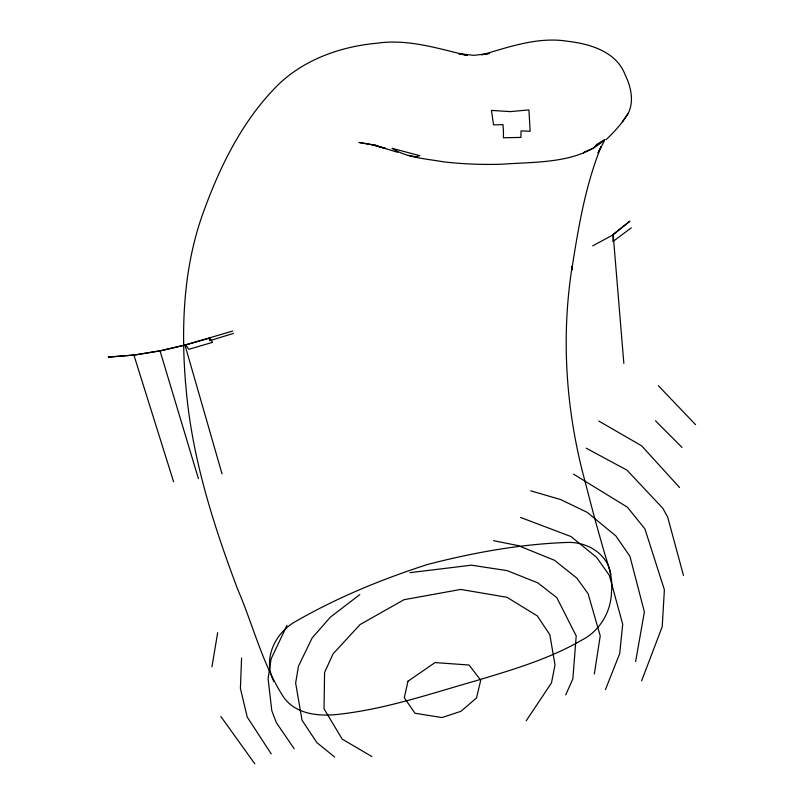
<?xml version="1.0" encoding="UTF-8"?>
<svg xmlns="http://www.w3.org/2000/svg" width="804" height="804" viewBox="0 0 804 804"><rect width="100%" height="100%" fill="white"/><g stroke="black" fill="none" stroke-linecap="round" stroke-linejoin="round"><path stroke-width="1.21" d="M592.689 245.883L613.13 234.848L629.864 221.15L613.15 234.326L612.939 241.542L631.311 227.813M241.572 658.064L240.406 688.355L247.21 717.067L271.229 753.901M594.337 673.983L600.236 635.853L588.086 593.654L576.729 578.016L554.388 560.227L518.389 545.665L493.596 540.67M211.944 666.817L217.663 632.668M635.622 661.541L644.376 611.914L629.934 556.298L615.834 535.896L587.221 512.349L560.599 499.545L530.72 490.832M606.146 139.635C614.608 131.695 622.296 122.972 628.386 113.062C634.296 100.651 630.808 86.42 625.07 74.641C616.266 51.567 590.126 43.939 567.855 41.295C538.127 36.471 509.605 46.863 481.526 54.943M641.622 680.817L662.225 626.698L664.385 589.784L644.939 528.942L627.442 507.223L573.543 474.129M605.442 689.621L619.713 653.592L622.708 624.256L609.331 575.342L596.558 557.303L571.011 536.549L520.52 517.424M565.725 694.867L572.85 678.908L576.207 635.934L556.83 597.684L537.765 582.85L507.163 570.629L471.456 565.182L409.96 572.659M286.988 625.331L271.119 658.878L268.084 678.636L271.792 710.615L276.234 722.454L294.174 748.745M604.337 140.851L597.995 152.981L601.101 146.67C585.081 186.156 578.257 228.537 571.644 270.405L572.207 266.124C560.609 339.017 566.167 413.658 585.915 484.651C591.704 507.676 597.975 530.58 604.608 553.373C608.266 565.745 613.15 578.217 611.522 591.362C611.161 611.683 600.085 630.658 581.855 640.074C549.021 659.129 512.299 669.832 476.169 680.717C431.869 693.289 387.91 708.384 341.991 713.902C320.987 716.756 295.199 715.47 282.606 695.621C262.034 662.968 252.848 624.316 237.572 589.041C212.99 523.655 191.523 456.27 185.905 386.252L185.543 382.935C181.121 327.58 183.372 270.647 201.452 217.683C218.045 170.468 240.255 123.705 275.491 87.465C301.791 60.33 339.549 46.642 376.644 43.245C407.658 38.672 437.728 48.441 467.526 55.486L458.551 53.617L474.018 55.345L489.264 53.456L484.842 54.31M526.188 720.826L551.474 682.908L555.011 664.988L549.846 634.778L537.343 615.934L506.922 597.271L460.722 589.432L404.01 599.704L360.122 624.517L333.027 653.923L324.575 672.516L324.042 708.816L342.182 739.117L371.88 756.554M622.477 121.806L628.386 113.062M583.523 153.031L584.337 152.026L593.704 148.077L596.548 144.529L604.93 139.544C578.317 163.895 536.228 161.664 502.349 164.197C482.701 164.83 463.014 164.086 443.476 161.845C426.17 158.689 407.186 158.026 392.02 148.288L419.748 155.695L416.01 156.8L408.261 155.393M359.79 594.598L330.354 617.181L312.133 637.974L298.445 666.235L295.641 683.048L302.023 720.203L316.927 742.655L334.625 757.026M185.593 344.906L188.85 349.308L212.578 342.343L209.663 338.072L185.593 344.906L160.73 350.725L134.67 354.986L108.419 357.087L134.67 354.986L160.73 350.725L185.593 344.906L232.858 331.007M233.472 333.409L209.764 340.675L209.11 338.293M376.031 145.323L358.916 142.439L372.533 144.871L385.649 148.489L372.835 144.68L397.739 152.338M586.206 448.2L626.959 470.139L662.878 508.349L667.662 517.022L683.47 575.423M598.779 421.045L641.582 445.778L679.561 487.505M655.511 420.814L681.993 447.406M658.315 385.659L695.581 424.693M220.819 716.464L254.818 763.8M273.873 681.501C262.295 659.32 275.008 632.718 295.812 621.361C337.368 597.452 382.131 579.081 427.738 564.428C473.325 552.619 520.188 544.107 567.312 542.449C587.101 541.574 607.864 553.926 610.829 574.599M133.866 354.976L173.594 481.757M160.016 350.815L198.407 478.631M184.97 345.077L222.035 473.847M613.15 234.326L623.844 363.368M503.455 131.193L503.415 137.755L520.952 137.424L521.012 130.881L530.168 131.263L528.921 109.907L510.269 111.615L491.435 110.409L493.576 124.891L502.982 124.64L503.455 131.193M407.99 681.229L404.291 697.721L414.964 713.248L442.029 717.57L461.004 711.269L476.511 697.932L480.722 680.224L469.074 665.029L435.044 662.586L407.99 681.229"/></g></svg>
